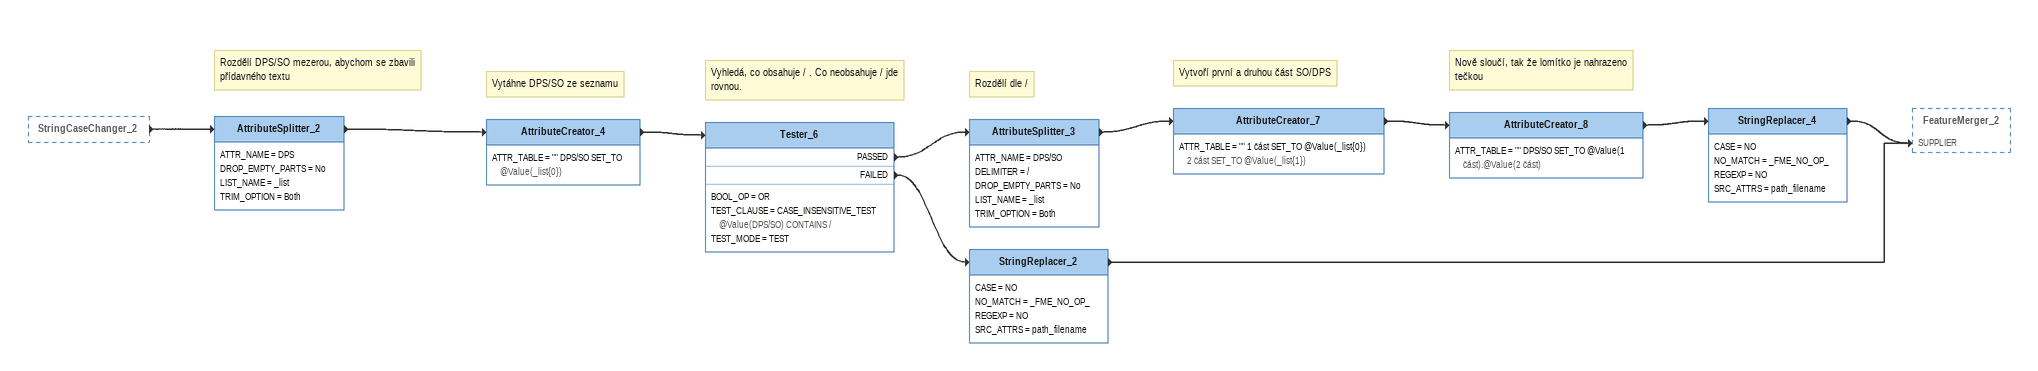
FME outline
StringCaseChanger_2 [outside]
    -> AttributeSplitter_2
Note: Rozdělí DPS/SO mezerou, abychom se zbavili přídavného textu
AttributeSplitter_2
    ATTR_NAME = DPS
    DROP_EMPTY_PARTS = No
    LIST_NAME = _list
    TRIM_OPTION = Both
    -> AttributeCreator_4
Note: Vytáhne DPS/SO ze seznamu
AttributeCreator_4
    ATTR_TABLE = "" DPS/SO SET_TO @Value(_list{0})
    -> Tester_6
Note: Vyhledá, co obsahuje / . Co neobsahuje / jde rovnou.
Tester_6
    BOOL_OP = OR
    TEST_CLAUSE = CASE_INSENSITIVE_TEST @Value(DPS/SO) CONTAINS /
    TEST_MODE = TEST
    PASSED -> AttributeSplitter_3
    FAILED -> StringReplacer_2
Note: Rozdělí dle /
AttributeSplitter_3
    ATTR_NAME = DPS/SO
    DELIMITER = /
    DROP_EMPTY_PARTS = No
    LIST_NAME = _list
    TRIM_OPTION = Both
    -> AttributeCreator_7
Note: Vytvoří první a druhou část SO/DPS
AttributeCreator_7
    ATTR_TABLE = "" 1 část SET_TO @Value(_list{0})  2 část SET_TO @Value(_list{1})
    -> AttributeCreator_8
Note: Nově sloučí, tak že lomítko je nahrazeno tečkou
AttributeCreator_8
    ATTR_TABLE = "" DPS/SO SET_TO @Value(1 část).@Value(2 část)
    -> StringReplacer_4
StringReplacer_4
    CASE = NO
    NO_MATCH = _FME_NO_OP_
    REGEXP = NO
    SRC_ATTRS = path_filename
    -> FeatureMerger_2 [SUPPLIER]
StringReplacer_2
    CASE = NO
    NO_MATCH = _FME_NO_OP_
    REGEXP = NO
    SRC_ATTRS = path_filename
    -> FeatureMerger_2 [SUPPLIER]
